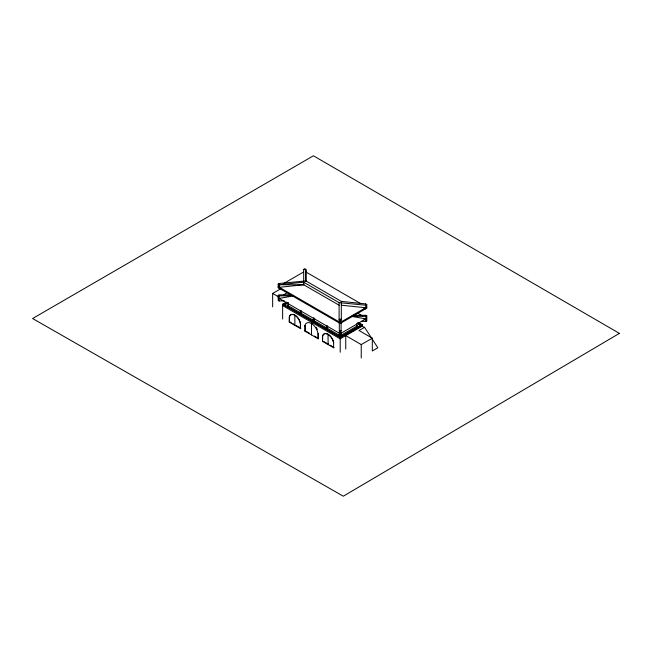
<?xml version="1.0" encoding="UTF-8"?>
<svg xmlns="http://www.w3.org/2000/svg" width="652" height="652" viewBox="0 0 652 652"><rect width="100%" height="100%" fill="white"/><g stroke="black" fill="none" stroke-linecap="round" stroke-linejoin="round"><path stroke-width="0.98" d="M287.85 305.234L287.565 305.878L288.51 305.446M278.192 284.109L279.3 283.465L305.878 280.914L341.314 301.371L365.674 303.93L366.774 304.565L366.774 308.143L340.205 323.49L278.192 287.687L278.192 284.109L279.3 284.745L303.702 284.769L339.097 305.201M279.3 287.304L303.702 284.769L303.661 269.406L304.769 268.763L305.878 269.406L305.91 281.566M283.653 283.514L303.661 271.965M272.658 306.864L272.658 293.441L281.175 288.526M283.726 300.857L279.08 300.988L278.192 300.474L278.192 295.356L279.08 294.851L290.776 294.851M283.359 294.94L287.63 292.471M282.626 319.015L282.626 304.313L286.464 302.088M283.066 304.565L286.782 302.422M284.207 304.671L287.369 302.846M284.329 305.12L287.597 303.229M291.403 322.805L289.822 321.892L289.268 322.21L289.374 317.035A8.028 4.637 60 0 1 294.916 315.112A8.028 4.637 60 0 1 300.45 323.425L300.45 328.543L289.374 322.145L289.374 317.035M289.268 317.092A8.028 4.637 60 0 1 294.802 315.177L294.916 325.34M300.89 328.282L300.344 328.6L300.45 323.425M309.472 333.237L305.323 330.841L305.323 325.723L304.769 326.049A9.552 5.518 60 0 1 311.411 323.49L311.966 323.172M305.323 330.841L304.769 331.159L304.883 325.984M340.205 319.912L341.314 319.268L339.097 319.268L340.205 319.912L340.205 323.49M366.774 304.565L365.674 305.201L339.097 302.65L303.661 282.194L279.3 284.745M318.608 338.51L318.054 338.828L318.168 333.653L318.168 338.771L304.883 331.094M366.774 307.125L340.205 322.463L278.192 286.668M333.669 347.72L322.487 341.387L322.593 336.212A8.028 4.637 60 0 1 328.135 334.297A8.028 4.637 60 0 1 333.669 342.602L333.555 347.785L334.109 347.459L330.156 345.177M322.487 336.277A8.028 4.637 60 0 1 328.021 334.354L328.135 344.525M339.317 330.645L340.205 331.159L341.086 330.645M364.028 319.35L365.894 318.885L351.273 316.326L365.894 316.326L366.774 315.821L366.774 320.931L365.894 321.444L361.241 321.314M366.774 318.372L340.205 333.718L278.192 297.915M357.035 326.049L340.205 335.764L287.94 305.592L287.94 303.881M339.317 322.21L339.317 335.764L340.205 336.277L341.086 335.764L341.086 322.21M339.757 337.296L361.461 324.769M282.626 304.313L340.205 337.557L362.349 324.769L362.349 326.049L340.205 338.828L282.626 305.592M346.742 334.541L350.018 332.659M353.286 330.768L350.833 332.186L351.273 332.438M354.924 329.822L356.554 328.877M358.192 327.932L360.646 326.522M333.669 342.602L333.555 342.667A8.028 4.637 60 0 0 328.021 334.354M364.566 327.328L359.024 330.523L372.316 338.192L372.316 350.98L377.85 347.785L364.566 327.328L361.461 326.049L361.909 326.302M345.739 349.065L345.739 335.633L361.241 344.582L372.316 338.192M339.888 335.454C338.681 336.277 341.721 336.277 340.515 335.454M279.08 298.429L293.693 295.869L279.08 295.869L278.192 295.356M363.677 309.097L365.674 308.787L365.674 303.93M303.661 269.406L305.878 269.406L305.878 280.914M282.088 300.474L284.044 300.474M353.221 315.307L365.894 315.307L366.774 315.821M357.035 325.682L357.573 326.228L356.432 326.139M341.314 305.201L365.674 307.76M281.297 288.64L279.3 288.331L279.3 283.465M278.192 287.687L280.14 288.029M305.878 271.965L360.393 303.441M358.038 313.327L362.398 315.845M365.894 320.417L366.774 320.931M357.956 322.227L362.349 324.769M357.972 322.756L361.909 325.022M358.421 323.775L360.165 324.786M357.972 324.036L360.589 325.544M272.658 293.441L278.689 296.921M283.066 304.052L340.646 337.296M292.984 323.718L294.565 324.631M296.147 325.544L299.309 327.369M314.46 336.114L316.122 337.076M323.832 341.526L328.575 344.264M340.866 333.074L341.086 335.764M303.661 282.194L303.702 284.769M365.894 316.326L365.894 321.444M361.241 344.582L361.241 358.013M356.587 323.742L356.587 326.302M341.314 301.371L341.314 322.846M340.205 331.159L340.205 336.277M340.205 337.557L340.205 352.259M339.097 302.65L339.097 322.846M327.573 325.918C328.372 330.694 325.242 328.217 326.693 325.405M327.133 326.513L327.133 328.217M322.593 336.212L322.593 341.322M314.468 318.347C315.364 323.147 312.088 320.588 313.588 317.842M314.028 318.094L314.028 320.654M311.526 323.425L311.526 334.932M301.444 310.833C302.324 315.584 299.056 313.131 300.564 310.319M301.004 311.428L301.004 313.131M288.38 302.43L288.38 305.845M279.08 295.869L279.08 300.988M316.293 327.475A9.552 5.518 60 0 1 317.369 329.399M311.411 323.49A9.552 5.518 60 0 1 318.054 333.718M294.802 315.177A8.028 4.637 60 0 1 300.344 323.49M619.4 333.384L343.294 496.213L32.6 318.535L313.416 155.787L619.4 333.384"/></g></svg>
